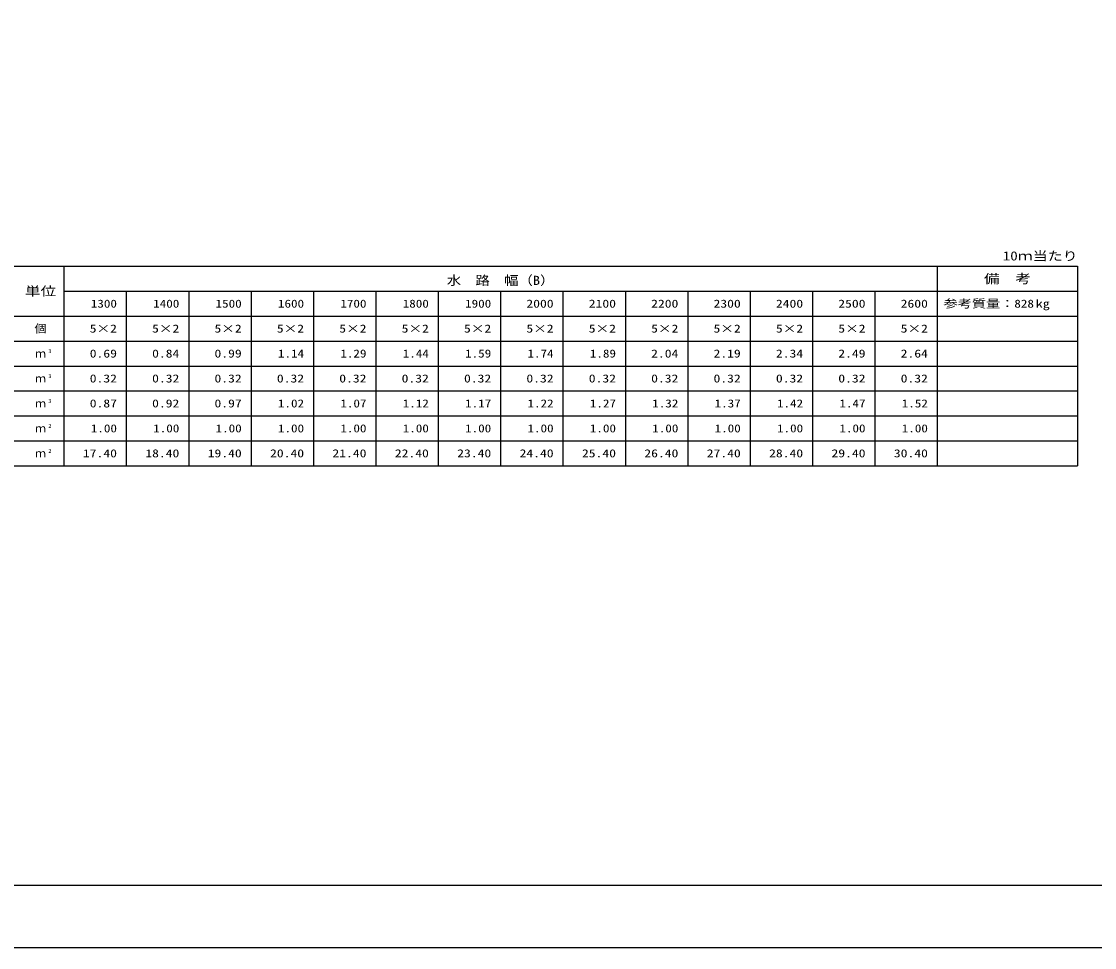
# Model space of a CAD drawing. Units: millimetres at full size; details may follow other scales. Extents: x 0 to 16820, y 0 to 11880.
# Drawn here: x 5963 to 12844, y 0 to 5940 of the extents above; entities that cross this region are included whole.
import ezdxf
from ezdxf.enums import TextEntityAlignment as Align

# ---------------------------------------------------------------- set-up
doc = ezdxf.new("R2010")
doc.units = ezdxf.units.MM
doc.layers.add('D-MTR', color=7, linetype='Continuous')
doc.layers.add('D-MTR-TXT', color=7, linetype='Continuous')
for name, color, linetype, lineweight in [('D-MTR-FRAM', 7, 'Continuous', 25), ('D-MTR-LINE', 7, 'Continuous', 25), ('D-TTL', 2, 'Continuous', 25)]:
    doc.layers.add(name, color=color, linetype=linetype, lineweight=lineweight)
doc.styles.add('ＭＳ ゴシック', font='')
doc.styles.get('ＭＳ ゴシック').set_extended_font_data('MS Gothic')

msp = doc.modelspace()

# ---------------------------------------------------------------- linework, layer by layer
at = {"layer": 'D-MTR-FRAM'}
for p, q in [((4085, 4370), (12735, 4370)), ((11835, 4370), (11835, 3090)), ((12735, 4370), (12735, 3090)), ((6235, 4210), (12735, 4210)), ((4085, 3090), (12735, 3090))]:
    msp.add_line(p, q, dxfattribs=at)
at = {"layer": 'D-MTR-LINE'}
for p, q in [((6235, 4370), (6235, 3090)), ((6635, 4210), (6635, 3090)), ((7035, 4210), (7035, 3090)), ((7435, 4210), (7435, 3090)), ((7835, 4210), (7835, 3090)), ((8235, 4210), (8235, 3090)), ((8635, 4210), (8635, 3090)), ((9035, 4210), (9035, 3090)), ((9435, 4210), (9435, 3090)), ((9835, 4210), (9835, 3090)), ((10235, 4210), (10235, 3090)), ((10635, 4210), (10635, 3090)), ((11035, 4210), (11035, 3090)), ((11435, 4210), (11435, 3090)), ((4085, 4050), (12735, 4050)), ((4085, 3890), (12735, 3890)), ((4085, 3730), (12735, 3730)), ((4085, 3570), (12735, 3570)), ((4085, 3410), (12735, 3410)), ((4085, 3250), (12735, 3250))]:
    msp.add_line(p, q, dxfattribs=at)
at = {"layer": 'D-TTL'}
for points in [[(0, 0), (16820, 0), (16820, 11880), (0, 11880)], [(400, 400), (16420, 400), (16420, 11480), (400, 11480)]]:
    msp.add_lwpolyline(points, close=True, dxfattribs=at)

# ---------------------------------------------------------------- texts
at = {"layer": 'D-MTR', "style": 'ＭＳ ゴシック', "width": 1.2}
msp.add_text('10ｍ当たり', height=58.65, dxfattribs=at).set_placement((12735, 4389.333), align=Align.BOTTOM_RIGHT)
at = {"layer": 'D-MTR-TXT', "style": 'ＭＳ ゴシック'}
for s, height, width, p in [('水\u3000路\u3000幅（B）', 58.65, 1.15, (9035, 4279.333)), ('備\u3000考', 58.65, 1.25, (12285, 4290)), ('単位', 58.65, 1.25, (6085, 4210)), ('個', 51.32, 1.1, (6085, 3970))]:
    msp.add_text(s, height=height, dxfattribs=dict(at, width=width)).set_placement(p, align=Align.MIDDLE_CENTER)
for s, width, p in [('1300', 1.2, (6575, 4130)), ('1400', 1.2, (6975, 4130)), ('1500', 1.2, (7375, 4130)), ('1600', 1.2, (7775, 4130)), ('1700', 1.2, (8175, 4130)), ('1800', 1.2, (8575, 4130)), ('1900', 1.2, (8975, 4130)), ('2000', 1.25, (9375, 4130)), ('2100', 1.25, (9775, 4130)), ('2200', 1.25, (10175, 4130)), ('2300', 1.25, (10575, 4130)), ('2400', 1.25, (10975, 4130)), ('2500', 1.25, (11375, 4130)), ('2600', 1.25, (11775, 4130)), ('828', 1.2, (12455, 4130)), ('5×2', 1.25, (6575, 3970)), ('5×2', 1.25, (6975, 3970)), ('5×2', 1.25, (7375, 3970)), ('5×2', 1.25, (7775, 3970)), ('5×2', 1.25, (8175, 3970)), ('5×2', 1.25, (8575, 3970)), ('5×2', 1.25, (8975, 3970)), ('5×2', 1.25, (9375, 3970)), ('5×2', 1.25, (9775, 3970)), ('5×2', 1.25, (10175, 3970)), ('5×2', 1.25, (10575, 3970)), ('5×2', 1.25, (10975, 3970)), ('5×2', 1.25, (11375, 3970)), ('5×2', 1.25, (11775, 3970)), ('0.69', 1.25, (6575, 3810)), ('0.84', 1.25, (6975, 3810)), ('0.99', 1.25, (7375, 3810)), ('1.14', 1.2, (7775, 3810)), ('1.29', 1.2, (8175, 3810)), ('1.44', 1.2, (8575, 3810)), ('1.59', 1.2, (8975, 3810)), ('1.74', 1.2, (9375, 3810)), ('1.89', 1.2, (9775, 3810)), ('2.04', 1.25, (10175, 3810)), ('2.19', 1.25, (10575, 3810)), ('2.34', 1.25, (10975, 3810)), ('2.49', 1.25, (11375, 3810)), ('2.64', 1.25, (11775, 3810)), ('0.32', 1.25, (6575, 3650)), ('0.32', 1.25, (6975, 3650)), ('0.32', 1.25, (7375, 3650)), ('0.32', 1.25, (7775, 3650)), ('0.32', 1.25, (8175, 3650)), ('0.32', 1.25, (8575, 3650)), ('0.32', 1.25, (8975, 3650)), ('0.32', 1.25, (9375, 3650)), ('0.32', 1.25, (9775, 3650)), ('0.32', 1.25, (10175, 3650)), ('0.32', 1.25, (10575, 3650)), ('0.32', 1.25, (10975, 3650)), ('0.32', 1.25, (11375, 3650)), ('0.32', 1.25, (11775, 3650)), ('0.87', 1.25, (6575, 3490)), ('0.92', 1.25, (6975, 3490)), ('0.97', 1.25, (7375, 3490)), ('1.02', 1.2, (7775, 3490)), ('1.07', 1.2, (8175, 3490)), ('1.12', 1.2, (8575, 3490)), ('1.17', 1.2, (8975, 3490)), ('1.22', 1.2, (9375, 3490)), ('1.27', 1.2, (9775, 3490)), ('1.32', 1.2, (10175, 3490)), ('1.37', 1.2, (10575, 3490)), ('1.42', 1.2, (10975, 3490)), ('1.47', 1.2, (11375, 3490)), ('1.52', 1.2, (11775, 3490)), ('1.00', 1.2, (6575, 3330)), ('1.00', 1.2, (6975, 3330)), ('1.00', 1.2, (7375, 3330)), ('1.00', 1.2, (7775, 3330)), ('1.00', 1.2, (8175, 3330)), ('1.00', 1.2, (8575, 3330)), ('1.00', 1.2, (8975, 3330)), ('1.00', 1.2, (9375, 3330)), ('1.00', 1.2, (9775, 3330)), ('1.00', 1.2, (10175, 3330)), ('1.00', 1.2, (10575, 3330)), ('1.00', 1.2, (10975, 3330)), ('1.00', 1.2, (11375, 3330)), ('1.00', 1.2, (11775, 3330)), ('17.40', 1.25, (6575, 3170)), ('18.40', 1.25, (6975, 3170)), ('19.40', 1.25, (7375, 3170)), ('20.40', 1.25, (7775, 3170)), ('21.40', 1.25, (8175, 3170)), ('22.40', 1.25, (8575, 3170)), ('23.40', 1.25, (8975, 3170)), ('24.40', 1.25, (9375, 3170)), ('25.40', 1.25, (9775, 3170)), ('26.40', 1.25, (10175, 3170)), ('27.40', 1.25, (10575, 3170)), ('28.40', 1.25, (10975, 3170)), ('29.40', 1.25, (11375, 3170)), ('30.40', 1.25, (11775, 3170))]:
    msp.add_text(s, height=51.32, dxfattribs=dict(at, width=width)).set_placement(p, align=Align.MIDDLE_RIGHT)
at = {"layer": 'D-MTR-TXT', "style": 'ＭＳ ゴシック', "width": 1.3}
msp.add_text('参考質量：   kg', height=51.32, dxfattribs=at).set_placement((11875, 4130), align=Align.MIDDLE_LEFT)
at = {"layer": 'D-MTR-TXT', "style": 'ＭＳ ゴシック'}
for p in [(6085, 3810), (6085, 3650), (6085, 3490), (6085, 3330), (6085, 3170)]:
    msp.add_text('ｍ', height=51.32, dxfattribs=at).set_placement(p, align=Align.MIDDLE_CENTER)
at = {"layer": 'D-MTR-TXT', "style": 'ＭＳ ゴシック', "width": 1.15}
for s, p in [('3', (6135, 3805.333)), ('3', (6135, 3645.333)), ('3', (6135, 3485.333)), ('2', (6135, 3325.333)), ('2', (6135, 3165.333))]:
    msp.add_text(s, height=25.66, dxfattribs=at).set_placement(p, align=Align.BOTTOM_LEFT)

doc.saveas('drawing.dxf')
